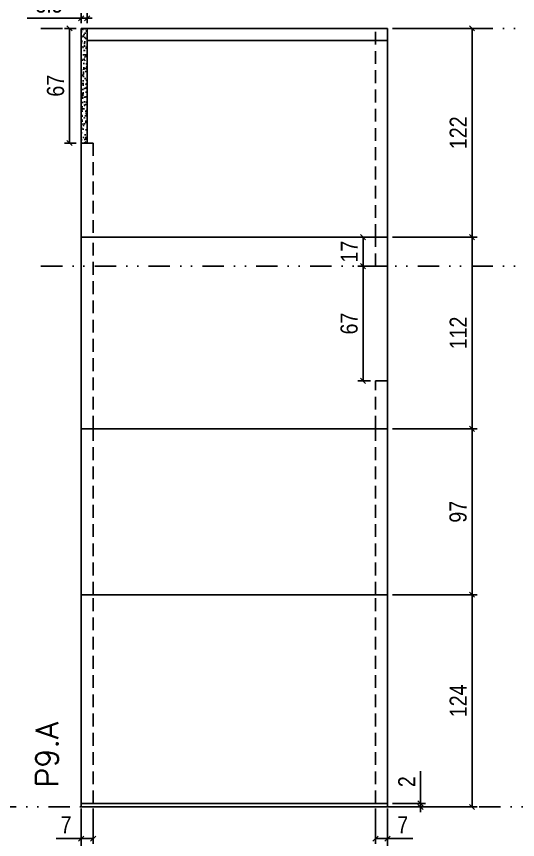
# Model space of a CAD drawing. Extents: x 14400 to 24104, y -21631 to 6985.
# Drawn here: x 19710 to 20002.8, y 2809.2 to 3290.3 of the extents above; entities that cross this region are included whole.
import ezdxf

# ---------------------------------------------------------------- set-up
doc = ezdxf.new("R2010")
doc.units = 0
doc.linetypes.add('DIVIDE2', pattern=[0.625, 0.25, -0.125, 0, -0.125, 0, -0.125])
doc.linetypes.add('HIDDEN', pattern=[0.375, 0.25, -0.125])
for name, color, linetype in [('COTA', 241, 'Continuous'), ('Nível', 160, 'Continuous'), ('Painéis', 200, 'Continuous'), ('SARR_2.2x7', 40, 'Continuous')]:
    doc.layers.add(name, color=color, linetype=linetype)
doc.layers.add('Texto Seção', color=7, linetype='Continuous', lineweight=15)
doc.styles.add('COTA TECNICA', font='techl___.ttf', dxfattribs={"height": 10})
doc.styles.add('COTA TECNICA-50', font='techl___.ttf', dxfattribs={"height": 10})
doc.styles.add('REGUA-120', font='ROMANS.shx', dxfattribs={"height": 15})
doc.dimstyles.new('COTA PAINEL-50', dxfattribs={"dimtxt": 10, "dimasz": 3, "dimexe": 3, "dimexo": 3, "dimgap": 3, "dimtad": 1, "dimdec": 1, "dimzin": 12, "dimdsep": 46, "dimtxsty": 'COTA TECNICA-50', "dimblk1": 'OBLIQUE', "dimblk2": 'OBLIQUE', "dimsah": 1, "dimcen": 0.9, "dimclrd": 4, "dimclre": 4, "dimclrt": 240, "dimadec": 1, "dimazin": 3, "dimtfac": 1, "dimtdec": 1, "dimtmove": 0, "dimatfit": 3, "dimfxl": 1, "dimtolj": 1, "dimtzin": 12, "dimarcsym": 0})
doc.dimstyles.new('PAINEL', dxfattribs={"dimtxt": 10, "dimasz": 3, "dimexe": 3, "dimexo": 3, "dimgap": 3, "dimtad": 1, "dimdec": 1, "dimzin": 12, "dimdsep": 46, "dimtxsty": 'COTA TECNICA', "dimblk1": 'OBLIQUE', "dimblk2": 'OBLIQUE', "dimsah": 1, "dimcen": 0.9, "dimclrd": 4, "dimclre": 4, "dimclrt": 240, "dimadec": 1, "dimazin": 3, "dimtfac": 1, "dimtdec": 1, "dimtmove": 0, "dimatfit": 3, "dimfxl": 1, "dimtolj": 1, "dimtzin": 12, "dimarcsym": 0})

# ---------------------------------------------------------------- blocks, each defined once
blk = doc.blocks.new('_Oblique')
at = {"color": 0, "linetype": 'ByBlock', "lineweight": -2}
blk.add_line((-0.5, -0.5), (0.5, 0.5), dxfattribs=at)
blk = doc.blocks.new('*D1100')
at = {"layer": 'COTA', "color": 4, "lineweight": -2, "transparency": 16777216}
for p, q in [((19747.8, 2827.29), (19747.8, 2784.61)), ((19926.8, 2827.29), (19926.8, 2784.61)), ((19926.8, 2787.61), (19747.8, 2787.61))]:
    blk.add_line(p, q, dxfattribs=at)
at = {"layer": 'Defpoints', "color": 0, "transparency": 16777216}
for p in [(19747.8, 2830.29), (19926.8, 2830.29), (19747.8, 2787.61)]:
    blk.add_point(p, dxfattribs=at)
at = {"layer": 'COTA', "color": 4, "lineweight": -2, "transparency": 16777216, "xscale": 3, "yscale": 3, "zscale": 3, "rotation": 180}
blk.add_blockref('_Oblique', (19747.8, 2787.61), dxfattribs=at)
at = {"layer": 'COTA', "color": 4, "lineweight": -2, "transparency": 16777216, "xscale": 3, "yscale": 3, "zscale": 3}
blk.add_blockref('_Oblique', (19926.8, 2787.61), dxfattribs=at)
at = {"layer": 'COTA', "color": 240, "transparency": 16777216, "insert": (19837.3, 2795.71), "char_height": 10, "attachment_point": 5, "style": 'COTA TECNICA'}
blk.add_mtext('\\A1;179', dxfattribs=at)
blk = doc.blocks.new('*D1101')
at = {"layer": 'COTA', "color": 4, "lineweight": -2, "transparency": 16777216}
for p, q in [((19919.8, 2827.29), (19919.8, 2806.78)), ((19926.8, 2825.29), (19926.8, 2806.78)), ((19919.8, 2809.78), (19926.8, 2809.78)), ((19926.8, 2809.78), (19941.53, 2809.78))]:
    blk.add_line(p, q, dxfattribs=at)
at = {"layer": 'Defpoints', "color": 0, "transparency": 16777216}
for p in [(19919.8, 2830.29), (19926.8, 2828.29), (19926.8, 2809.78)]:
    blk.add_point(p, dxfattribs=at)
at = {"layer": 'COTA', "color": 4, "lineweight": -2, "transparency": 16777216, "xscale": 3, "yscale": 3, "zscale": 3, "rotation": 180}
blk.add_blockref('_Oblique', (19919.8, 2809.78), dxfattribs=at)
at = {"layer": 'COTA', "color": 4, "lineweight": -2, "transparency": 16777216, "xscale": 3, "yscale": 3, "zscale": 3}
blk.add_blockref('_Oblique', (19926.8, 2809.78), dxfattribs=at)
at = {"layer": 'COTA', "color": 240, "transparency": 16777216, "insert": (19935.66, 2817.85), "char_height": 10, "attachment_point": 5, "style": 'COTA TECNICA-50'}
blk.add_mtext('\\A1;7', dxfattribs=at)
blk = doc.blocks.new('*D1102')
at = {"layer": 'COTA', "color": 4, "lineweight": -2, "transparency": 16777216}
for p, q in [((19747.8, 2825.29), (19747.8, 2806.78)), ((19754.8, 2827.29), (19754.8, 2806.78)), ((19747.8, 2809.78), (19733.07, 2809.78)), ((19754.8, 2809.78), (19747.8, 2809.78))]:
    blk.add_line(p, q, dxfattribs=at)
at = {"layer": 'Defpoints', "color": 0, "transparency": 16777216}
for p in [(19754.8, 2830.29), (19747.8, 2828.29), (19747.8, 2809.78)]:
    blk.add_point(p, dxfattribs=at)
at = {"layer": 'COTA', "color": 4, "lineweight": -2, "transparency": 16777216, "xscale": 3, "yscale": 3, "zscale": 3, "rotation": 180}
blk.add_blockref('_Oblique', (19747.8, 2809.78), dxfattribs=at)
at = {"layer": 'COTA', "color": 4, "lineweight": -2, "transparency": 16777216, "xscale": 3, "yscale": 3, "zscale": 3}
blk.add_blockref('_Oblique', (19754.8, 2809.78), dxfattribs=at)
at = {"layer": 'COTA', "color": 240, "transparency": 16777216, "insert": (19738.93, 2817.85), "char_height": 10, "attachment_point": 5, "style": 'COTA TECNICA-50'}
blk.add_mtext('\\A1;7', dxfattribs=at)
blk = doc.blocks.new('*D1125')
at = {"layer": 'COTA', "color": 4, "linetype": 'ByBlock', "lineweight": -2, "transparency": 16777216}
for p, q in [((19929.8, 2952.29), (19979.17, 2952.29)), ((19976.17, 2828.29), (19976.17, 2952.29)), ((19929.8, 2828.29), (19979.17, 2828.29))]:
    blk.add_line(p, q, dxfattribs=at)
at = {"layer": 'Defpoints', "color": 0, "linetype": 'ByBlock', "transparency": 16777216}
for p in [(19926.8, 2952.29), (19976.17, 2952.29), (19926.8, 2828.29)]:
    blk.add_point(p, dxfattribs=at)
at = {"layer": 'COTA', "color": 4, "linetype": 'ByBlock', "lineweight": -2, "transparency": 16777216, "xscale": 3, "yscale": 3, "zscale": 3}
for p, rotation in [((19976.17, 2952.29), 90), ((19976.17, 2828.29), 270)]:
    blk.add_blockref('_Oblique', p, dxfattribs=dict(at, rotation=rotation))
at = {"layer": 'COTA', "color": 240, "linetype": 'ByBlock', "transparency": 16777216, "insert": (19968.09, 2890.29), "char_height": 10, "attachment_point": 5, "rotation": 90, "style": 'COTA TECNICA'}
blk.add_mtext('\\A1;124', dxfattribs=at)
blk = doc.blocks.new('*D1103')
at = {"layer": 'COTA', "color": 4, "lineweight": -2, "transparency": 16777216}
for p, q in [((19946.06, 2830.29), (19946.06, 2849.09)), ((19929.8, 2830.29), (19949.06, 2830.29)), ((19946.06, 2828.29), (19946.06, 2830.29)), ((19929.8, 2828.29), (19949.06, 2828.29)), ((19946.06, 2828.29), (19946.06, 2825.29))]:
    blk.add_line(p, q, dxfattribs=at)
at = {"layer": 'Defpoints', "color": 0, "transparency": 16777216}
for p in [(19926.8, 2830.29), (19926.8, 2828.29), (19946.06, 2828.29)]:
    blk.add_point(p, dxfattribs=at)
at = {"layer": 'COTA', "color": 4, "lineweight": -2, "transparency": 16777216, "xscale": 3, "yscale": 3, "zscale": 3}
for p, rotation in [((19946.06, 2830.29), 270), ((19946.06, 2828.29), 90)]:
    blk.add_blockref('_Oblique', p, dxfattribs=dict(at, rotation=rotation))
at = {"layer": 'COTA', "color": 240, "transparency": 16777216, "insert": (19938.06, 2843.03), "char_height": 10, "attachment_point": 5, "rotation": 90, "style": 'COTA TECNICA-50'}
blk.add_mtext('\\A1;2', dxfattribs=at)
blk = doc.blocks.new('*D1126')
at = {"layer": 'COTA', "color": 4, "linetype": 'ByBlock', "lineweight": -2, "transparency": 16777216}
for p, q in [((19929.8, 2952.29), (19979.17, 2952.29)), ((19976.17, 2828.29), (19976.17, 2952.29)), ((19929.8, 2828.29), (19979.17, 2828.29))]:
    blk.add_line(p, q, dxfattribs=at)
at = {"layer": 'Defpoints', "color": 0, "linetype": 'ByBlock', "transparency": 16777216}
for p in [(19926.8, 2952.29), (19976.17, 2952.29), (19926.8, 2828.29)]:
    blk.add_point(p, dxfattribs=at)
at = {"layer": 'COTA', "color": 4, "linetype": 'ByBlock', "lineweight": -2, "transparency": 16777216, "xscale": 3, "yscale": 3, "zscale": 3}
for p, rotation in [((19976.17, 2952.29), 90), ((19976.17, 2828.29), 270)]:
    blk.add_blockref('_Oblique', p, dxfattribs=dict(at, rotation=rotation))
at = {"layer": 'COTA', "color": 240, "linetype": 'ByBlock', "transparency": 16777216, "insert": (19968.09, 2890.29), "char_height": 10, "attachment_point": 5, "rotation": 90, "style": 'COTA TECNICA'}
blk.add_mtext('\\A1;124', dxfattribs=at)
blk = doc.blocks.new('*D1127')
at = {"layer": 'COTA', "color": 4, "lineweight": -2, "transparency": 16777216}
for p, q in [((19929.8, 3049.29), (19979.17, 3049.29)), ((19976.17, 2952.29), (19976.17, 3049.29)), ((19929.8, 2952.29), (19979.17, 2952.29))]:
    blk.add_line(p, q, dxfattribs=at)
at = {"layer": 'Defpoints', "color": 0, "transparency": 16777216}
for p in [(19926.8, 3049.29), (19976.17, 3049.29), (19926.8, 2952.29)]:
    blk.add_point(p, dxfattribs=at)
at = {"layer": 'COTA', "color": 4, "lineweight": -2, "transparency": 16777216, "xscale": 3, "yscale": 3, "zscale": 3}
for p, rotation in [((19976.17, 3049.29), 90), ((19976.17, 2952.29), 270)]:
    blk.add_blockref('_Oblique', p, dxfattribs=dict(at, rotation=rotation))
at = {"layer": 'COTA', "color": 240, "transparency": 16777216, "insert": (19968.06, 3000.79), "char_height": 10, "attachment_point": 5, "rotation": 90, "style": 'COTA TECNICA'}
blk.add_mtext('\\A1;97', dxfattribs=at)
blk = doc.blocks.new('*D1136')
at = {"layer": 'COTA', "color": 4, "lineweight": -2, "transparency": 16777216}
for p, q in [((19747.8, 3286.29), (19747.8, 3292.22)), ((19751.3, 3286.29), (19751.3, 3292.22)), ((19747.8, 3289.22), (19716.19, 3289.22)), ((19751.3, 3289.22), (19747.8, 3289.22)), ((19751.3, 3289.22), (19754.3, 3289.22))]:
    blk.add_line(p, q, dxfattribs=at)
at = {"layer": 'Defpoints', "color": 0, "transparency": 16777216}
for p in [(19747.8, 3289.22), (19747.8, 3283.29), (19751.3, 3283.29)]:
    blk.add_point(p, dxfattribs=at)
at = {"layer": 'COTA', "color": 4, "lineweight": -2, "transparency": 16777216, "xscale": 3, "yscale": 3, "zscale": 3}
blk.add_blockref('_Oblique', (19747.8, 3289.22), dxfattribs=at)
at = {"layer": 'COTA', "color": 4, "lineweight": -2, "transparency": 16777216, "xscale": 3, "yscale": 3, "zscale": 3, "rotation": 180}
blk.add_blockref('_Oblique', (19751.3, 3289.22), dxfattribs=at)
at = {"layer": 'COTA', "color": 240, "transparency": 16777216, "insert": (19729, 3297.44), "char_height": 10, "attachment_point": 5, "style": 'COTA TECNICA'}
blk.add_mtext('\\A1;3.5', dxfattribs=at)
blk = doc.blocks.new('*D1142')
at = {"layer": 'COTA', "color": 4, "lineweight": -2, "transparency": 16777216}
for p, q in [((19744.8, 3283.29), (19737.95, 3283.29)), ((19740.95, 3216.29), (19740.95, 3283.29)), ((19744.8, 3216.29), (19737.95, 3216.29))]:
    blk.add_line(p, q, dxfattribs=at)
at = {"layer": 'Defpoints', "color": 0, "transparency": 16777216}
for p in [(19740.95, 3283.29), (19747.8, 3283.29), (19747.8, 3216.29)]:
    blk.add_point(p, dxfattribs=at)
at = {"layer": 'COTA', "color": 4, "lineweight": -2, "transparency": 16777216, "xscale": 3, "yscale": 3, "zscale": 3}
for p, rotation in [((19740.95, 3283.29), 90), ((19740.95, 3216.29), 270)]:
    blk.add_blockref('_Oblique', p, dxfattribs=dict(at, rotation=rotation))
at = {"layer": 'COTA', "color": 240, "transparency": 16777216, "insert": (19732.85, 3249.79), "char_height": 10, "attachment_point": 5, "rotation": 90, "style": 'COTA TECNICA'}
blk.add_mtext('\\A1;67', dxfattribs=at)
blk = doc.blocks.new('*D1143')
at = {"layer": 'COTA', "color": 4, "lineweight": -2, "transparency": 16777216}
for p, q in [((19929.8, 3161.29), (19979.17, 3161.29)), ((19976.17, 3049.29), (19976.17, 3161.29)), ((19929.8, 3049.29), (19979.17, 3049.29))]:
    blk.add_line(p, q, dxfattribs=at)
at = {"layer": 'Defpoints', "color": 0, "transparency": 16777216}
for p in [(19926.8, 3161.29), (19976.17, 3161.29), (19926.8, 3049.29)]:
    blk.add_point(p, dxfattribs=at)
at = {"layer": 'COTA', "color": 4, "lineweight": -2, "transparency": 16777216, "xscale": 3, "yscale": 3, "zscale": 3}
for p, rotation in [((19976.17, 3161.29), 90), ((19976.17, 3049.29), 270)]:
    blk.add_blockref('_Oblique', p, dxfattribs=dict(at, rotation=rotation))
at = {"layer": 'COTA', "color": 240, "transparency": 16777216, "insert": (19968.11, 3105.29), "char_height": 10, "attachment_point": 5, "rotation": 90, "style": 'COTA TECNICA'}
blk.add_mtext('\\A1;112', dxfattribs=at)
blk = doc.blocks.new('*D1144')
at = {"layer": 'COTA', "color": 4, "lineweight": -2, "transparency": 16777216}
for p, q in [((19929.8, 3283.29), (19979.17, 3283.29)), ((19976.17, 3161.29), (19976.17, 3283.29)), ((19929.8, 3161.29), (19979.17, 3161.29))]:
    blk.add_line(p, q, dxfattribs=at)
at = {"layer": 'Defpoints', "color": 0, "transparency": 16777216}
for p in [(19926.8, 3283.29), (19976.17, 3283.29), (19926.8, 3161.29)]:
    blk.add_point(p, dxfattribs=at)
at = {"layer": 'COTA', "color": 4, "lineweight": -2, "transparency": 16777216, "xscale": 3, "yscale": 3, "zscale": 3}
for p, rotation in [((19976.17, 3283.29), 90), ((19976.17, 3161.29), 270)]:
    blk.add_blockref('_Oblique', p, dxfattribs=dict(at, rotation=rotation))
at = {"layer": 'COTA', "color": 240, "transparency": 16777216, "insert": (19968.11, 3222.29), "char_height": 10, "attachment_point": 5, "rotation": 90, "style": 'COTA TECNICA'}
blk.add_mtext('\\A1;122', dxfattribs=at)
blk = doc.blocks.new('*D2580')
at = {"layer": 'COTA', "color": 4, "lineweight": -2, "transparency": 16777216}
for p, q in [((19916.8, 3144.29), (19909.49, 3144.29)), ((19912.49, 3077.29), (19912.49, 3144.29)), ((19916.8, 3077.29), (19909.49, 3077.29))]:
    blk.add_line(p, q, dxfattribs=at)
at = {"layer": 'Defpoints', "color": 0, "transparency": 16777216}
for p in [(19912.49, 3144.29), (19919.8, 3144.29), (19919.8, 3077.29)]:
    blk.add_point(p, dxfattribs=at)
at = {"layer": 'COTA', "color": 4, "lineweight": -2, "transparency": 16777216, "xscale": 3, "yscale": 3, "zscale": 3}
for p, rotation in [((19912.49, 3144.29), 90), ((19912.49, 3077.29), 270)]:
    blk.add_blockref('_Oblique', p, dxfattribs=dict(at, rotation=rotation))
at = {"layer": 'COTA', "color": 240, "transparency": 16777216, "insert": (19904.39, 3110.79), "char_height": 10, "attachment_point": 5, "rotation": 90, "style": 'COTA TECNICA'}
blk.add_mtext('\\A1;67', dxfattribs=at)
blk = doc.blocks.new('*D2581')
at = {"layer": 'COTA', "color": 4, "lineweight": -2, "transparency": 16777216}
for p, q in [((19916.8, 3161.29), (19909.49, 3161.29)), ((19912.49, 3144.29), (19912.49, 3161.29)), ((19916.8, 3144.29), (19909.49, 3144.29))]:
    blk.add_line(p, q, dxfattribs=at)
at = {"layer": 'Defpoints', "color": 0, "transparency": 16777216}
for p in [(19912.49, 3161.29), (19919.8, 3161.29), (19919.8, 3144.29)]:
    blk.add_point(p, dxfattribs=at)
at = {"layer": 'COTA', "color": 4, "lineweight": -2, "transparency": 16777216, "xscale": 3, "yscale": 3, "zscale": 3}
for p, rotation in [((19912.49, 3161.29), 90), ((19912.49, 3144.29), 270)]:
    blk.add_blockref('_Oblique', p, dxfattribs=dict(at, rotation=rotation))
at = {"layer": 'COTA', "color": 240, "transparency": 16777216, "insert": (19904.42, 3152.79), "char_height": 10, "attachment_point": 5, "rotation": 90, "style": 'COTA TECNICA'}
blk.add_mtext('\\A1;17', dxfattribs=at)

msp = doc.modelspace()

# ---------------------------------------------------------------- hatches: boundary and pattern name
at = {"layer": 'COTA'}
h = msp.add_hatch(dxfattribs=at)
h.set_pattern_fill('AR-CONC', color=256, scale=0.03)
h.set_pattern_definition([(50, (4424.5787, 0), (5.4655401, -0.4781726), [0.5715, -6.2865]), (355, (4424.579, 0), (-1.0573026, 5.7317054), [0.4572, -5.0292175]), (100.451445, (4425.034, -0.04), (4.4082374, 5.2535326), [0.4857003, -5.3427073]), (46.1842, (4424.579, 1.524), (8.1323712, -1.2612698), [0.85725, -9.42975]), (96.63556, (4425.2564, 1.419), (7.122124, 7.4227837), [0.7285507, -8.0140682]), (351.18415, (4424.579, 1.524), (7.122124, 7.4227837), [0.685799, -7.543792]), (21, (4425.3407, 1.143), (4.5484317, -3.067956), [0.5715, -6.2865]), (326, (4425.341, 1.143), (1.8540609, 5.525639), [0.4572, -5.0292]), (71.451445, (4425.72, 0.8873), (6.4024926, 2.457683), [0.4857003, -5.3426981]), (37.5, (4424.5787, 0), (0.0926581, 2.53665117), [0, -4.96824, 0, -5.1054, 0, -5.04825]), (7.5, (4424.5787, 0), (2.00458988, 3.00541724), [0, -2.91084, 0, -4.85394, 0, -1.92405]), (327.5, (4422.8795, 0), (4.06771786, -0.17186232), [0, -1.905, 0, -5.9436, 0, -7.8867]), (317.5, (4422.1175, 0), (4.44387544, 0.7627947), [0, -2.4765, 0, -3.94716, 0, -5.6007])])
h.paths.add_polyline_path([(19747.8, 3216.29), (19751.3, 3216.29), (19751.3, 3283.29), (19747.8, 3283.29)])

# ---------------------------------------------------------------- linework, layer by layer
for p, q in [((19747.8, 3283.29), (19747.8, 3216.29)), ((19747.8, 3283.29), (19751.3, 3283.29)), ((19751.3, 3216.29), (19754.8, 3216.29)), ((19919.8, 3144.29), (19926.8, 3144.29)), ((19919.8, 3077.29), (19926.8, 3077.29))]:
    msp.add_line(p, q, dxfattribs=at)
at = {"layer": 'Nível', "color": 4, "linetype": 'DIVIDE2', "ltscale": 50}
for p, q in [((19724.28, 3283.29), (20626.97, 3283.29)), ((19724.28, 3144.29), (20626.97, 3144.29)), ((19256.97, 2828.29), (20626.97, 2828.29))]:
    msp.add_line(p, q, dxfattribs=at)
at = {"layer": 'Painéis'}
for p, q in [((19926.8, 3283.29), (19751.3, 3283.29)), ((19751.3, 3283.29), (19751.3, 3216.29)), ((19926.8, 3283.29), (19926.8, 2830.29)), ((19747.8, 2830.29), (19747.8, 3216.29)), ((19747.8, 3216.29), (19751.3, 3216.29)), ((19747.8, 3161.29), (19926.8, 3161.29)), ((19926.8, 3049.29), (19747.8, 3049.29)), ((19926.8, 2952.29), (19747.8, 2952.29)), ((19747.8, 2830.29), (19926.8, 2830.29))]:
    msp.add_line(p, q, dxfattribs=at)
msp.add_lwpolyline([(19926.8, 2830.29), (19747.8, 2830.29), (19747.8, 2828.29), (19926.8, 2828.29)], close=True, dxfattribs=at)
at = {"layer": 'SARR_2.2x7', "linetype": 'HIDDEN', "ltscale": 30}
for p, q in [((19919.8, 3161.29), (19919.8, 3283.29)), ((19754.8, 3216.29), (19754.8, 3161.29)), ((19754.8, 3049.29), (19754.8, 3161.29)), ((19919.8, 3144.29), (19919.8, 3161.29)), ((19919.8, 3049.29), (19919.8, 3077.29)), ((19754.8, 2952.29), (19754.8, 3049.29)), ((19919.8, 2952.29), (19919.8, 3049.29)), ((19754.8, 2830.29), (19754.8, 2952.29)), ((19919.8, 2830.29), (19919.8, 2952.29))]:
    msp.add_line(p, q, dxfattribs=at)
at = {"layer": 'SARR_2.2x7'}
msp.add_line((19926.8, 3276.29), (19751.3, 3276.29), dxfattribs=at)

# ---------------------------------------------------------------- texts
at = {"layer": 'Texto Seção', "insert": (19734.33, 2839.54), "char_height": 13, "width": 285.3299, "attachment_point": 7, "rotation": 90, "style": 'REGUA-120'}
msp.add_mtext('\\pt26;P9.A', dxfattribs=at)

# ---------------------------------------------------------------- dimensions: what is measured, and where the dimension line sits
at = {"layer": 'COTA'}
for base, p1, p2, angle, dimstyle, picture, middle in [((19747.8, 3289.22), (19751.3, 3283.29), (19747.8, 3283.29), 180, 'PAINEL', '*D1136', (19729, 3297.44)), ((19740.95, 3283.29), (19747.8, 3216.29), (19747.8, 3283.29), 90, 'PAINEL', '*D1142', (19732.85, 3249.79)), ((19912.49, 3161.29), (19919.8, 3144.29), (19919.8, 3161.29), 90, 'PAINEL', '*D2581', (19904.42, 3152.79)), ((19976.17, 3161.29), (19926.8, 3049.29), (19926.8, 3161.29), 90, 'PAINEL', '*D1143', (19968.11, 3105.29)), ((19912.49, 3144.29), (19919.8, 3077.29), (19919.8, 3144.29), 90, 'PAINEL', '*D2580', (19904.39, 3110.79)), ((19976.17, 3049.29), (19926.8, 2952.29), (19926.8, 3049.29), 90, 'PAINEL', '*D1127', (19968.06, 3000.79)), ((19747.8, 2809.78), (19754.8, 2830.29), (19747.8, 2828.29), 180, 'COTA PAINEL-50', '*D1102', (19738.93, 2817.85))]:
    dim = msp.add_linear_dim(base=base, p1=p1, p2=p2, angle=angle, dimstyle=dimstyle, dxfattribs=at)
    dim.commit()
    dim.dimension.update_dxf_attribs({"geometry": picture, "text_midpoint": middle})
for base, p1, p2, angle, override, picture, middle in [((19976.17, 3283.29), (19926.8, 3161.29), (19926.8, 3283.29), 90, {"dimtmove": 1}, '*D1144', (19968.11, 3222.29)), ((19747.8, 2787.61), (19926.8, 2830.29), (19747.8, 2830.29), 180, {"dimarcsym": 2}, '*D1100', (19837.3, 2795.71))]:
    dim = msp.add_linear_dim(base=base, p1=p1, p2=p2, angle=angle, dimstyle='PAINEL', override=override, dxfattribs=at)
    dim.commit()
    dim.dimension.update_dxf_attribs({"geometry": picture, "text_midpoint": middle})
at = {"layer": 'COTA', "linetype": 'ByBlock'}
for picture in ['*D1125', '*D1126']:
    dim = msp.add_aligned_dim(p1=(19926.8, 2828.29), p2=(19926.8, 2952.29), distance=-49.37, dimstyle='PAINEL', dxfattribs=at)
    dim.commit()
    dim.dimension.update_dxf_attribs({"geometry": picture, "text_midpoint": (19968.09, 2890.29)})
at = {"layer": 'COTA'}
dim = msp.add_linear_dim(base=(19946.06, 2828.29), p1=(19926.8, 2830.29), p2=(19926.8, 2828.29), angle=90, dimstyle='COTA PAINEL-50', dxfattribs=at)
dim.commit()
dim.dimension.update_dxf_attribs({"geometry": '*D1103', "text_midpoint": (19946.06, 2843.03), "dimtype": 160})
dim = msp.add_linear_dim(base=(19926.8, 2809.78), p1=(19919.8, 2830.29), p2=(19926.8, 2828.29), dimstyle='COTA PAINEL-50', dxfattribs=at)
dim.commit()
dim.dimension.update_dxf_attribs({"geometry": '*D1101', "text_midpoint": (19935.66, 2817.85)})

doc.saveas('drawing.dxf')
